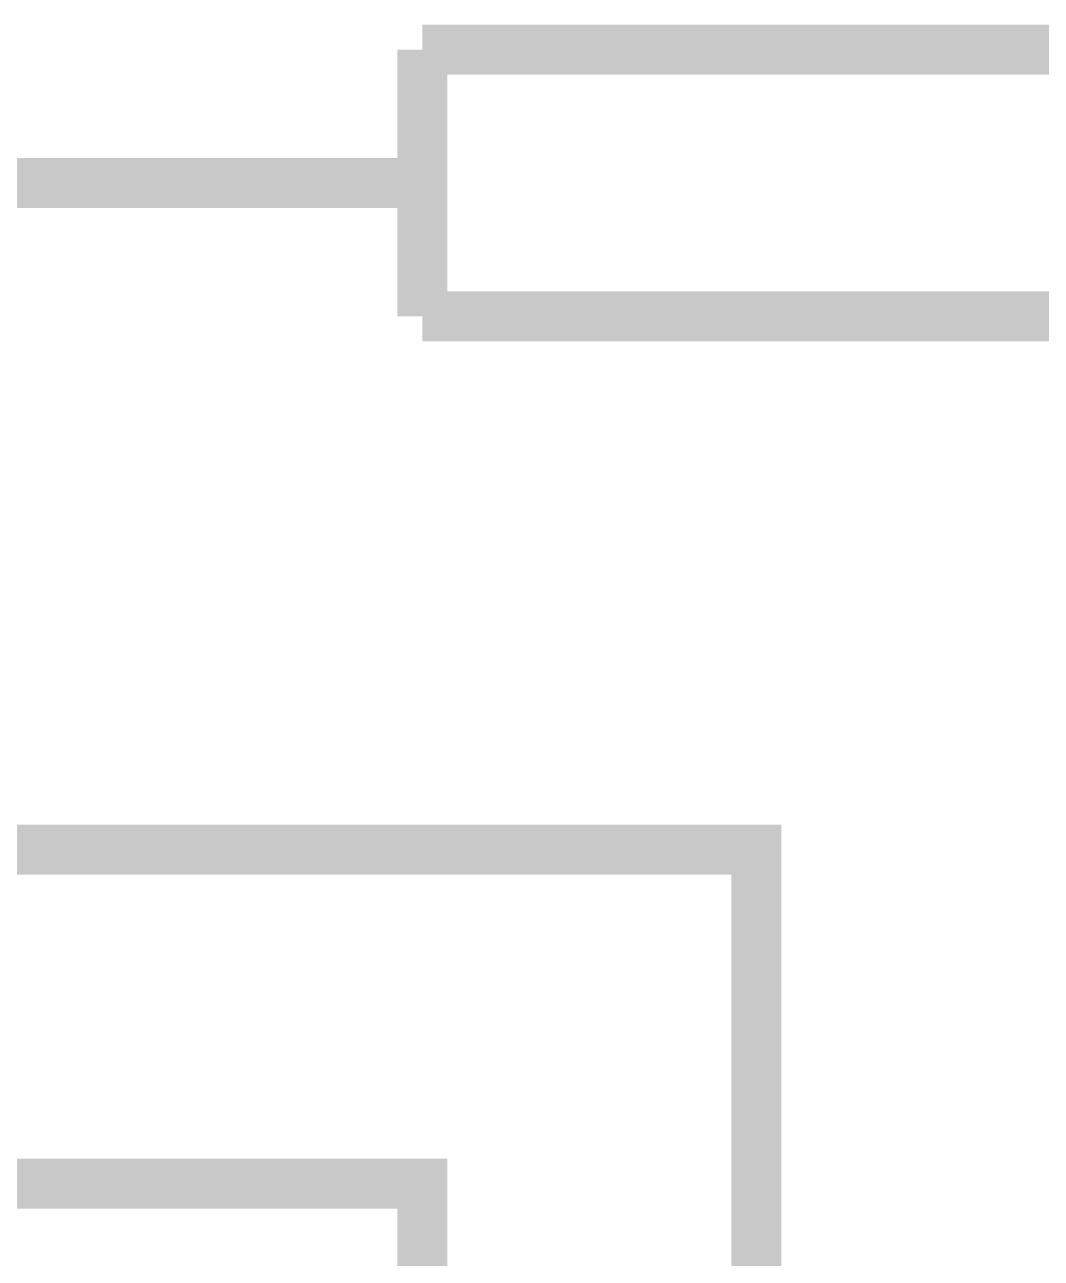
# Model space of a CAD drawing. Header units: inches. Extents: x 0 to 841, y 0 to 594.
# Drawn here: x 424.04 to 439.28, y 428.86 to 447.36 of the extents above; entities that cross this region are included whole.
import ezdxf

# ---------------------------------------------------------------- set-up
doc = ezdxf.new("R2010")
doc.units = ezdxf.units.IN
doc.layers.add('Sheet', color=255, linetype='Continuous')

msp = doc.modelspace()

# ---------------------------------------------------------------- linework, layer by layer
at = {"layer": 'Sheet'}
for points in [[(440.016, 446.982, 0.749, 0.749, 0), (430, 446.982, 0.749, 0.749, 0)], [(430, 446.982, 0.749, 0.749, 0), (430, 442.985, 0.749, 0.749, 0)], [(425.014, 444.983, 0.749, 0.749, 0), (395.01, 444.983, 0.749, 0.749, 0)], [(430, 444.983, 0.749, 0.749, 0), (425.014, 444.983, 0.749, 0.749, 0)], [(430, 444.983, 0.3, 0.3, 0), (425.014, 444.983, 0.3, 0.3, 0)], [(430, 442.985, 0.749, 0.749, 0), (440.016, 442.985, 0.749, 0.749, 0)], [(435.008, 407.499, 0.749, 0.749, 0), (435.008, 434.989, 0.749, 0.749, 0), (395.01, 434.989, 0.749, 0.749, 0)], [(395.01, 429.981, 0.749, 0.749, 0), (430, 429.981, 0.749, 0.749, 0), (430, 397.482, 0.749, 0.749, 0), (435.008, 397.482, 0.749, 0.749, 0)]]:
    msp.add_lwpolyline(points, format="xyseb", dxfattribs=at)

doc.saveas('drawing.dxf')
